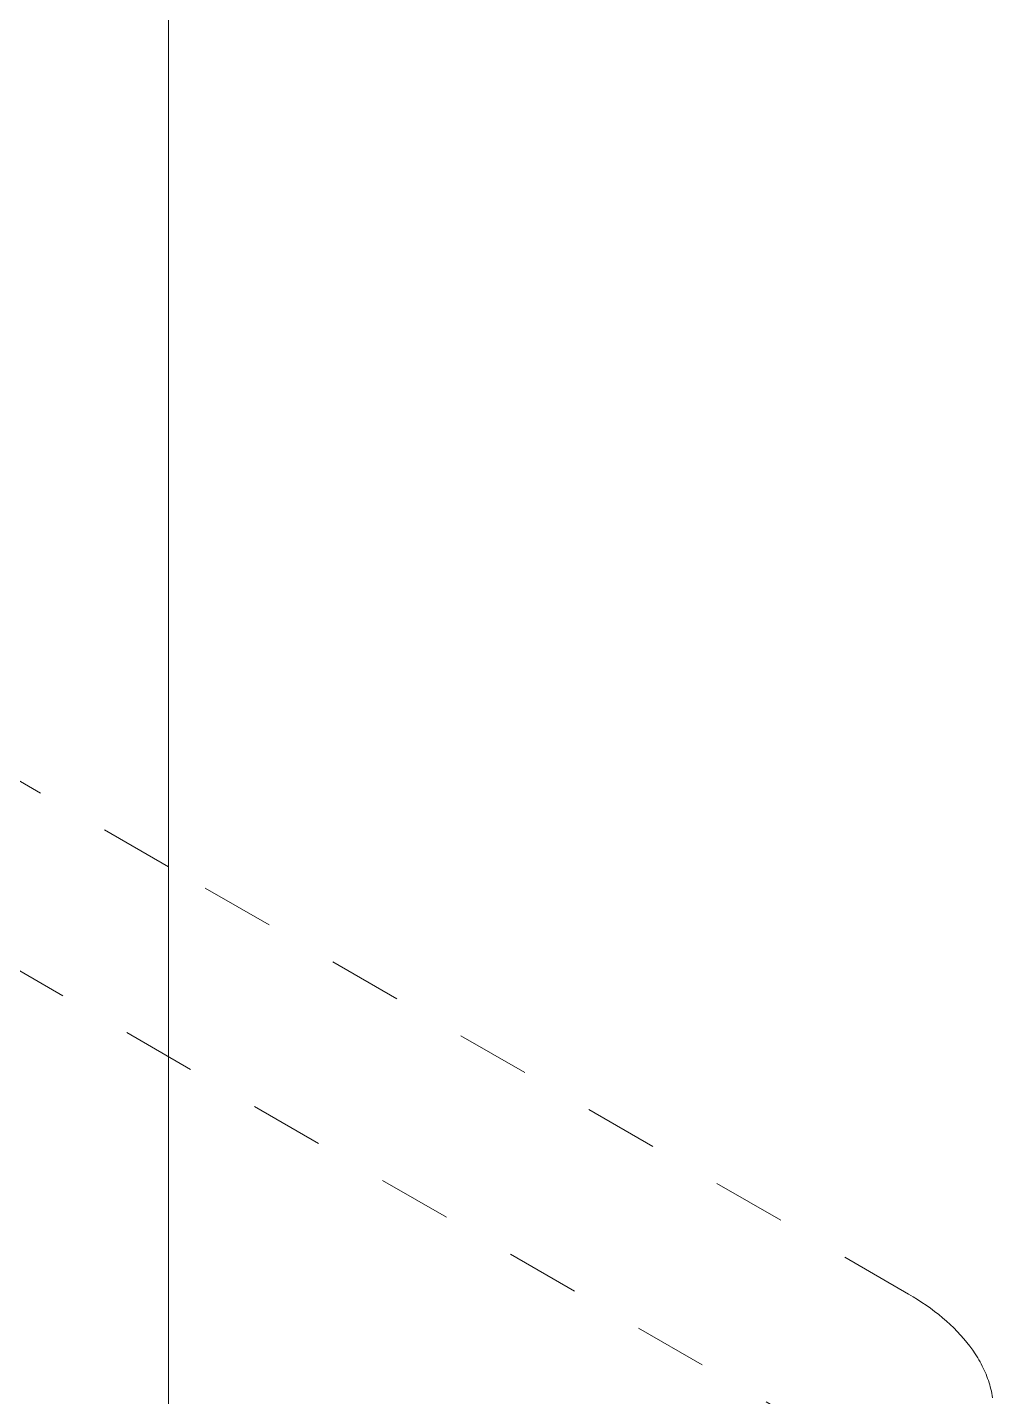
# Model space of a CAD drawing. Header units: inches. Extents: x -14 to 184, y -4 to 134.
# Drawn here: x 112.287 to 113.594, y 57.756 to 59.61 of the extents above; entities that cross this region are included whole.
import ezdxf

# ---------------------------------------------------------------- set-up
doc = ezdxf.new("R2010")
doc.units = ezdxf.units.IN
doc.linetypes.add('HIDDEN', pattern=[1.905, 1.27, -0.635])
doc.layers.add('ZANO_R', color=7, linetype='Continuous', lineweight=0)
doc.layers.add('ZANO_R_przerywana', color=250, linetype='HIDDEN', lineweight=0)

msp = doc.modelspace()

# ---------------------------------------------------------------- linework, layer by layer
at = {"layer": 'ZANO_R'}
msp.add_line((112.47767, 68.69561), (112.47767, 56.99463), dxfattribs=at)
at = {"layer": 'ZANO_R_przerywana', "ltscale": 0.05}
for p, q in [((112.47767, 58.47333), (101.50917, 64.806)), ((101.50917, 64.54884), (113.47987, 57.63754)), ((113.47987, 57.89471), (112.47767, 58.47333)), ((113.47987, 57.89471), (113.48598, 57.8911)), ((113.48598, 57.8911), (113.49201, 57.88738)), ((113.49201, 57.88738), (113.49794, 57.88356)), ((113.49794, 57.88356), (113.50376, 57.87962)), ((113.50376, 57.87962), (113.50948, 57.87557)), ((113.50948, 57.87557), (113.51507, 57.87141)), ((113.51507, 57.87141), (113.52055, 57.86715)), ((113.52055, 57.86715), (113.52588, 57.86278)), ((113.52588, 57.86278), (113.53108, 57.85831)), ((113.53108, 57.85831), (113.53612, 57.85373)), ((113.53612, 57.85373), (113.54101, 57.84905)), ((113.54101, 57.84905), (113.54573, 57.84428)), ((113.54573, 57.84428), (113.55028, 57.83941)), ((113.55028, 57.83941), (113.55464, 57.83445)), ((113.55464, 57.83445), (113.55882, 57.8294)), ((113.55882, 57.8294), (113.5628, 57.82426)), ((113.5628, 57.82426), (113.56658, 57.81904)), ((113.56658, 57.81904), (113.57015, 57.81375)), ((113.57015, 57.81375), (113.57185, 57.81107)), ((113.57185, 57.81107), (113.5735, 57.80837)), ((113.5735, 57.80837), (113.5751, 57.80566)), ((113.5751, 57.80566), (113.57664, 57.80293)), ((113.57664, 57.80293), (113.57812, 57.80019)), ((113.57812, 57.80019), (113.57954, 57.79742)), ((113.57954, 57.79742), (113.5809, 57.79465)), ((113.5809, 57.79465), (113.58221, 57.79186)), ((113.58221, 57.79186), (113.58346, 57.78905)), ((113.58346, 57.78905), (113.58464, 57.78623)), ((113.58464, 57.78623), (113.58577, 57.7834)), ((113.58577, 57.7834), (113.58683, 57.78056)), ((113.58683, 57.78056), (113.58783, 57.7777)), ((113.58783, 57.7777), (113.58877, 57.77484)), ((113.58877, 57.77484), (113.58965, 57.77196)), ((113.58965, 57.77196), (113.59046, 57.76908)), ((113.59046, 57.76908), (113.59122, 57.76618)), ((113.59122, 57.76618), (113.5919, 57.76328)), ((113.5919, 57.76328), (113.59252, 57.76037)), ((113.59252, 57.76037), (113.59308, 57.75746)), ((113.59308, 57.75746), (113.59357, 57.75454))]:
    msp.add_line(p, q, dxfattribs=at)

doc.saveas('drawing.dxf')
